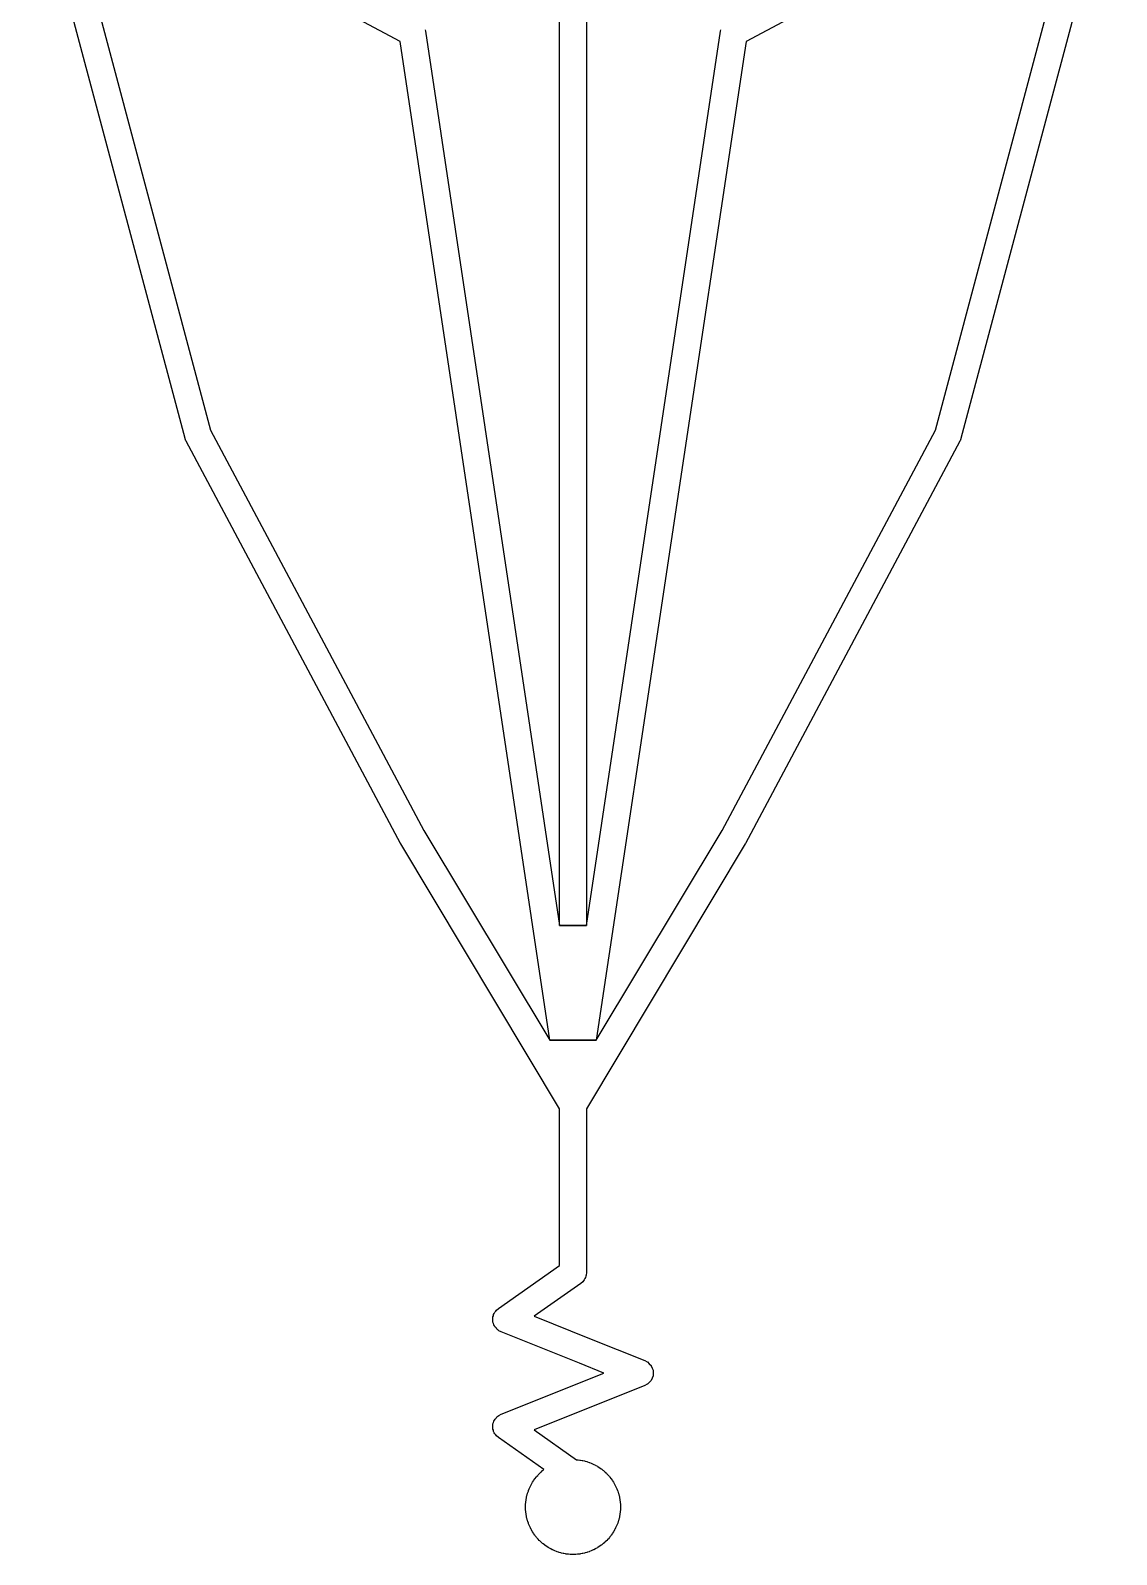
# Model space of a CAD drawing. Header units: millimetres. Extents: x 73.1 to 170.6, y -160.7 to -95.4.
# Drawn here: x 151.66 to 161.17, y -160.72 to -147.38 of the extents above; entities that cross this region are included whole.
import ezdxf

# ---------------------------------------------------------------- set-up
doc = ezdxf.new("R2010")
doc.units = ezdxf.units.MM
doc.layers.add('B.Silkscreen', color=31, linetype='CONTINUOUS', true_color=0xe8b2a7)

msp = doc.modelspace()

# ---------------------------------------------------------------- linework, layer by layer
at = {"layer": 'B.Silkscreen', "linetype": 'CONTINUOUS'}
for p, q in [((156.29359, -155.2106), (156.29359, -141.069682)), ((156.528114, -141.069682), (156.528114, -155.2106)), ((153.014198, -150.949937), (151.660608, -145.873962)), ((151.903328, -145.873962), (153.237323, -150.876458)), ((154.89646, -147.477433), (151.903328, -145.873962)), ((159.584374, -150.876458), (160.918369, -145.873962)), ((161.169309, -145.843136), (159.8075, -150.949937)), ((159.816366, -146.464325), (157.925237, -147.477433)), ((156.207169, -156.215457), (154.89646, -147.477433)), ((155.117261, -147.374937), (155.119663, -147.384458)), ((155.119663, -147.384458), (156.29359, -155.210607)), ((156.528114, -155.2106), (157.702035, -147.384458)), ((157.925237, -147.477433), (156.614533, -156.215457)), ((157.702035, -147.384458), (157.704436, -147.374937)), ((153.015138, -150.952444), (153.014198, -150.949937)), ((153.015257, -150.953659), (153.015138, -150.952444)), ((153.01891, -150.962502), (153.015257, -150.953659)), ((153.02227, -150.971461), (153.01891, -150.962502)), ((153.237323, -150.876458), (155.105768, -154.379801)), ((157.71592, -154.379817), (159.584374, -150.876458)), ((159.802789, -150.962497), (159.799428, -150.971461)), ((159.806441, -150.95366), (159.802789, -150.962497)), ((159.806559, -150.952444), (159.806441, -150.95366)), ((159.8075, -150.949937), (159.806559, -150.952444)), ((153.023011, -150.972429), (153.02227, -150.971461)), ((153.024034, -150.974905), (153.023011, -150.972429)), ((154.900231, -154.492782), (153.024034, -150.974905)), ((159.797663, -150.974905), (157.921467, -154.492782)), ((159.798684, -150.972431), (159.797663, -150.974905)), ((159.799428, -150.971461), (159.798684, -150.972431)), ((155.105768, -154.379801), (156.207169, -156.215459)), ((156.614533, -156.215457), (157.71592, -154.379817)), ((154.901879, -154.495253), (154.900231, -154.492782)), ((154.903147, -154.497931), (154.901879, -154.495253)), ((156.29359, -156.815322), (154.903147, -154.497931)), ((157.918551, -154.497931), (156.528114, -156.815322)), ((157.919819, -154.495252), (157.918551, -154.497931)), ((157.921467, -154.492782), (157.919819, -154.495252)), ((156.29359, -155.210607), (156.29359, -155.2106)), ((156.29359, -155.2106), (156.528114, -155.2106)), ((156.528114, -155.2106), (156.29359, -155.2106)), ((156.207169, -156.215459), (156.207169, -156.215457)), ((156.207169, -156.215457), (156.614533, -156.215457)), ((156.614533, -156.215457), (156.207169, -156.215457)), ((156.29359, -158.187573), (156.29359, -156.815322)), ((156.528114, -156.815322), (156.528114, -158.248626)), ((155.757292, -158.562988), (156.29359, -158.187573)), ((156.513253, -158.301939), (156.508352, -158.313773)), ((156.520135, -158.291141), (156.513253, -158.301939)), ((156.521922, -158.281011), (156.520135, -158.291141)), ((156.525861, -158.271503), (156.521922, -158.281011)), ((156.528114, -158.248626), (156.525861, -158.271503)), ((156.478098, -158.34469), (156.069474, -158.63073)), ((156.495547, -158.329725), (156.478098, -158.34469)), ((156.501075, -158.321049), (156.495547, -158.329725)), ((156.508352, -158.313773), (156.501075, -158.321049)), ((155.739843, -158.577953), (155.757292, -158.562988)), ((155.707304, -158.661595), (155.709405, -158.649683)), ((155.709682, -158.672332), (155.707304, -158.661595)), ((155.709258, -158.63758), (155.713344, -158.627363)), ((155.709405, -158.649683), (155.709258, -158.63758)), ((155.709817, -158.683329), (155.709682, -158.672332)), ((155.714582, -158.694447), (155.709817, -158.683329)), ((155.713344, -158.627363), (155.715255, -158.616537)), ((155.7172, -158.706265), (155.714582, -158.694447)), ((155.715255, -158.616537), (155.721755, -158.606335)), ((155.721755, -158.606335), (155.726251, -158.595098)), ((155.726251, -158.595098), (155.733934, -158.587224)), ((155.733934, -158.587224), (155.739843, -158.577953)), ((156.069474, -158.63073), (156.555483, -158.825131)), ((155.723508, -158.715276), (155.7172, -158.706265)), ((155.72784, -158.725384), (155.723508, -158.715276)), ((155.736501, -158.733836), (155.72784, -158.725384)), ((155.743439, -158.743747), (155.736501, -158.733836)), ((155.75271, -158.749655), (155.743439, -158.743747)), ((155.760584, -158.757339), (155.75271, -158.749655)), ((155.780988, -158.767927), (155.760584, -158.757339)), ((156.468387, -159.042883), (155.780988, -158.767927)), ((156.555483, -158.825131), (156.555487, -158.825133)), ((156.555487, -158.825133), (157.04071, -159.019221)), ((156.681422, -159.128096), (156.468387, -159.042883)), ((157.04071, -159.019221), (157.061114, -159.029809)), ((157.061114, -159.029809), (157.062155, -159.030825)), ((157.062155, -159.030825), (157.063492, -159.031398)), ((157.063492, -159.031398), (157.078489, -159.046766)), ((157.078489, -159.046766), (157.093858, -159.061764)), ((157.093858, -159.061764), (157.09443, -159.0631)), ((157.09443, -159.0631), (157.095447, -159.064142)), ((157.095447, -159.064142), (157.103426, -159.084088)), ((157.103426, -159.084088), (157.111882, -159.103819)), ((155.780988, -159.488273), (156.681422, -159.128096)), ((157.061115, -159.226383), (157.040711, -159.236971)), ((157.062156, -159.225366), (157.061115, -159.226383)), ((157.063492, -159.224794), (157.062156, -159.225366)), ((157.078491, -159.209424), (157.063492, -159.224794)), ((157.093858, -159.194427), (157.078491, -159.209424)), ((157.09443, -159.193091), (157.093858, -159.194427)), ((157.095447, -159.19205), (157.09443, -159.193091)), ((157.103426, -159.172102), (157.095447, -159.19205)), ((157.111882, -159.152373), (157.103426, -159.172102)), ((157.111882, -159.103819), (157.111899, -159.105272)), ((157.111899, -159.150918), (157.111882, -159.152373)), ((157.111899, -159.105272), (157.11244, -159.106623)), ((157.11244, -159.149568), (157.111899, -159.150918)), ((157.11244, -159.106623), (157.112178, -159.128095)), ((157.112178, -159.128095), (157.11244, -159.149568)), ((157.040711, -159.236971), (156.069476, -159.625467)), ((155.752713, -159.506542), (155.760584, -159.498861)), ((155.760584, -159.498861), (155.780988, -159.488273)), ((155.707304, -159.594606), (155.709682, -159.583871)), ((155.709406, -159.606519), (155.707304, -159.594606)), ((155.709259, -159.618621), (155.709406, -159.606519)), ((155.713343, -159.628833), (155.709259, -159.618621)), ((155.709682, -159.583871), (155.709816, -159.572871)), ((155.709816, -159.572871), (155.714583, -159.561747)), ((155.715255, -159.639664), (155.713343, -159.628833)), ((155.714583, -159.561747), (155.7172, -159.549937)), ((155.7172, -159.549937), (155.723507, -159.540926)), ((155.723507, -159.540926), (155.72784, -159.530817)), ((155.72784, -159.530817), (155.736498, -159.522366)), ((155.736498, -159.522366), (155.743438, -159.512453)), ((155.743438, -159.512453), (155.752713, -159.506542)), ((156.069476, -159.625467), (156.44251, -159.886589)), ((155.721757, -159.649867), (155.715255, -159.639664)), ((155.726251, -159.661102), (155.721757, -159.649867)), ((155.733932, -159.668972), (155.726251, -159.661102)), ((155.739843, -159.678248), (155.733932, -159.668972)), ((155.757293, -159.693213), (155.739843, -159.678248)), ((156.156292, -159.97251), (155.757293, -159.693213)), ((156.44251, -159.886589), (156.450093, -159.887166)), ((156.450093, -159.887166), (156.456226, -159.887788)), ((156.456226, -159.887788), (156.470902, -159.889652)), ((156.470902, -159.889652), (156.477012, -159.890586)), ((156.477012, -159.890586), (156.491439, -159.893165)), ((156.491439, -159.893165), (156.497459, -159.894398)), ((156.497459, -159.894398), (156.511649, -159.897678)), ((156.511649, -159.897678), (156.51746, -159.899172)), ((156.51746, -159.899172), (156.531369, -159.903115)), ((156.531369, -159.903115), (156.537249, -159.904943)), ((156.088514, -160.038689), (156.092238, -160.034178)), ((156.092238, -160.034178), (156.10146, -160.023537)), ((156.10146, -160.023537), (156.105348, -160.019259)), ((156.105348, -160.019259), (156.115052, -160.009077)), ((156.115052, -160.009077), (156.119225, -160.004905)), ((156.119225, -160.004905), (156.129409, -159.995203)), ((156.129409, -159.995203), (156.133686, -159.991317)), ((156.133686, -159.991317), (156.144324, -159.982101)), ((156.144324, -159.982101), (156.148779, -159.978422)), ((156.148779, -159.978422), (156.156292, -159.97251)), ((156.537249, -159.904943), (156.55087, -159.909557)), ((156.55087, -159.909557), (156.556463, -159.911605)), ((156.556463, -159.911605), (156.56978, -159.916852)), ((156.56978, -159.916852), (156.575335, -159.919201)), ((156.575335, -159.919201), (156.588321, -159.925073)), ((156.588321, -159.925073), (156.59369, -159.92766)), ((156.59369, -159.92766), (156.606322, -159.934131)), ((156.606322, -159.934131), (156.611513, -159.93695)), ((156.611513, -159.93695), (156.623794, -159.94401)), ((156.623794, -159.94401), (156.628849, -159.947081)), ((156.628849, -159.947081), (156.640742, -159.954706)), ((156.640742, -159.954706), (156.645568, -159.957966)), ((156.645568, -159.957966), (156.657065, -159.966135)), ((156.657065, -159.966135), (156.66185, -159.969713)), ((156.66185, -159.969713), (156.672919, -159.978422)), ((156.672919, -159.978422), (156.677374, -159.982101)), ((156.677374, -159.982101), (156.688012, -159.991317)), ((156.688012, -159.991317), (156.692289, -159.995203)), ((156.692289, -159.995203), (156.702473, -160.004905)), ((156.702473, -160.004905), (156.706646, -160.009077)), ((156.706646, -160.009077), (156.71635, -160.019259)), ((156.71635, -160.019259), (156.720238, -160.023537)), ((156.720238, -160.023537), (156.72946, -160.034178)), ((156.72946, -160.034178), (156.733184, -160.038689)), ((156.015061, -160.174363), (156.019668, -160.160744)), ((156.019668, -160.160744), (156.021762, -160.155028)), ((156.021762, -160.155028), (156.027016, -160.141719)), ((156.027016, -160.141719), (156.029297, -160.136323)), ((156.029297, -160.136323), (156.035159, -160.123333)), ((156.035159, -160.123333), (156.037801, -160.117847)), ((156.037801, -160.117847), (156.04428, -160.105209)), ((156.04428, -160.105209), (156.047042, -160.100121)), ((156.047042, -160.100121), (156.054093, -160.087837)), ((156.054093, -160.087837), (156.057232, -160.082669)), ((156.057232, -160.082669), (156.064859, -160.070784)), ((156.064859, -160.070784), (156.068108, -160.065976)), ((156.068108, -160.065976), (156.076282, -160.054478)), ((156.076282, -160.054478), (156.079813, -160.049757)), ((156.079813, -160.049757), (156.088514, -160.038689)), ((156.733184, -160.038689), (156.741885, -160.049757)), ((156.741885, -160.049757), (156.745416, -160.054478)), ((156.745416, -160.054478), (156.75359, -160.065976)), ((156.75359, -160.065976), (156.756839, -160.070784)), ((156.756839, -160.070784), (156.764466, -160.082669)), ((156.764466, -160.082669), (156.767605, -160.087837)), ((156.767605, -160.087837), (156.774656, -160.100121)), ((156.774656, -160.100121), (156.777418, -160.105209)), ((156.777418, -160.105209), (156.783897, -160.117847)), ((156.783897, -160.117847), (156.786539, -160.123333)), ((156.786539, -160.123333), (156.792401, -160.136323)), ((156.792401, -160.136323), (156.794682, -160.141719)), ((156.794682, -160.141719), (156.799936, -160.155028)), ((156.799936, -160.155028), (156.80203, -160.160744)), ((156.80203, -160.160744), (156.806637, -160.174363)), ((155.995469, -160.297621), (155.995851, -160.282541)), ((155.995469, -160.303812), (155.995469, -160.297621)), ((155.995851, -160.282541), (155.996165, -160.276353)), ((155.996165, -160.276353), (155.997299, -160.261463)), ((155.997299, -160.261463), (155.997917, -160.255371)), ((155.997917, -160.255371), (155.999777, -160.240699)), ((155.999777, -160.240699), (156.000714, -160.234559)), ((156.000714, -160.234559), (156.003295, -160.220122)), ((156.003295, -160.220122), (156.004516, -160.214156)), ((156.004516, -160.214156), (156.007788, -160.199972)), ((156.007788, -160.199972), (156.009318, -160.194023)), ((156.009318, -160.194023), (156.013273, -160.18011)), ((156.013273, -160.18011), (156.015061, -160.174363)), ((156.806637, -160.174363), (156.808425, -160.18011)), ((156.808425, -160.18011), (156.81238, -160.194023)), ((156.81238, -160.194023), (156.81391, -160.199972)), ((156.81391, -160.199972), (156.817182, -160.214156)), ((156.817182, -160.214156), (156.818403, -160.220122)), ((156.818403, -160.220122), (156.820984, -160.234559)), ((156.820984, -160.234559), (156.821921, -160.240699)), ((156.821921, -160.240699), (156.823781, -160.255371)), ((156.823781, -160.255371), (156.824399, -160.261463)), ((156.824399, -160.261463), (156.825533, -160.276353)), ((156.825533, -160.276353), (156.825847, -160.282541)), ((156.825847, -160.282541), (156.826229, -160.297621)), ((156.826229, -160.297621), (156.826229, -160.303812)), ((155.995851, -160.318897), (155.995469, -160.303812)), ((155.996165, -160.325085), (155.995851, -160.318897)), ((155.997299, -160.339978), (155.996165, -160.325085)), ((155.997917, -160.346075), (155.997299, -160.339978)), ((155.999777, -160.360743), (155.997917, -160.346075)), ((156.000712, -160.366866), (155.999777, -160.360743)), ((156.003293, -160.381312), (156.000712, -160.366866)), ((156.004517, -160.387296), (156.003293, -160.381312)), ((156.007789, -160.401477), (156.004517, -160.387296)), ((156.009328, -160.407456), (156.007789, -160.401477)), ((156.013283, -160.421353), (156.009328, -160.407456)), ((156.015056, -160.427049), (156.013283, -160.421353)), ((156.019663, -160.440674), (156.015056, -160.427049)), ((156.806642, -160.427049), (156.802035, -160.440674)), ((156.808415, -160.421353), (156.806642, -160.427049)), ((156.81237, -160.407456), (156.808415, -160.421353)), ((156.813909, -160.401477), (156.81237, -160.407456)), ((156.817181, -160.387296), (156.813909, -160.401477)), ((156.818405, -160.381312), (156.817181, -160.387296)), ((156.820986, -160.366866), (156.818405, -160.381312)), ((156.821921, -160.360743), (156.820986, -160.366866)), ((156.823781, -160.346075), (156.821921, -160.360743)), ((156.824399, -160.339978), (156.823781, -160.346075)), ((156.825533, -160.325085), (156.824399, -160.339978)), ((156.825847, -160.318897), (156.825533, -160.325085)), ((156.826229, -160.303812), (156.825847, -160.318897)), ((156.021748, -160.446371), (156.019663, -160.440674)), ((156.027002, -160.459692), (156.021748, -160.446371)), ((156.02931, -160.465152), (156.027002, -160.459692)), ((156.035172, -160.478133), (156.02931, -160.465152)), ((156.037778, -160.483545), (156.035172, -160.478133)), ((156.044257, -160.496196), (156.037778, -160.483545)), ((156.047077, -160.501389), (156.044257, -160.496196)), ((156.054128, -160.513657), (156.047077, -160.501389)), ((156.05722, -160.518746), (156.054128, -160.513657)), ((156.064847, -160.530636), (156.05722, -160.518746)), ((156.0681, -160.535451), (156.064847, -160.530636)), ((156.076274, -160.546952), (156.0681, -160.535451)), ((156.079833, -160.551711), (156.076274, -160.546952)), ((156.088534, -160.562773), (156.079833, -160.551711)), ((156.092238, -160.567258), (156.088534, -160.562773)), ((156.10146, -160.577899), (156.092238, -160.567258)), ((156.72946, -160.567258), (156.720238, -160.577899)), ((156.733164, -160.562773), (156.72946, -160.567258)), ((156.741865, -160.551711), (156.733164, -160.562773)), ((156.745424, -160.546952), (156.741865, -160.551711)), ((156.753598, -160.535451), (156.745424, -160.546952)), ((156.756851, -160.530636), (156.753598, -160.535451)), ((156.764478, -160.518746), (156.756851, -160.530636)), ((156.76757, -160.513657), (156.764478, -160.518746)), ((156.774621, -160.501389), (156.76757, -160.513657)), ((156.777441, -160.496196), (156.774621, -160.501389)), ((156.78392, -160.483545), (156.777441, -160.496196)), ((156.786526, -160.478133), (156.78392, -160.483545)), ((156.792388, -160.465152), (156.786526, -160.478133)), ((156.794696, -160.459692), (156.792388, -160.465152)), ((156.79995, -160.446371), (156.794696, -160.459692)), ((156.802035, -160.440674), (156.79995, -160.446371)), ((156.105336, -160.582164), (156.10146, -160.577899)), ((156.11504, -160.592349), (156.105336, -160.582164)), ((156.119216, -160.596525), (156.11504, -160.592349)), ((156.1294, -160.606229), (156.119216, -160.596525)), ((156.133686, -160.610124), (156.1294, -160.606229)), ((156.144324, -160.61934), (156.133686, -160.610124)), ((156.148838, -160.623065), (156.144324, -160.61934)), ((156.159907, -160.631763), (156.148838, -160.623065)), ((156.164598, -160.635271), (156.159907, -160.631763)), ((156.176095, -160.643446), (156.164598, -160.635271)), ((156.180987, -160.646749), (156.176095, -160.643446)), ((156.19288, -160.654369), (156.180987, -160.646749)), ((156.1978, -160.657361), (156.19288, -160.654369)), ((156.210074, -160.664433), (156.1978, -160.657361)), ((156.215394, -160.667325), (156.210074, -160.664433)), ((156.228033, -160.673796), (156.215394, -160.667325)), ((156.23342, -160.67639), (156.228033, -160.673796)), ((156.246406, -160.682256), (156.23342, -160.67639)), ((156.251889, -160.684573), (156.246406, -160.682256)), ((156.265206, -160.689824), (156.251889, -160.684573)), ((156.270882, -160.691902), (156.265206, -160.689824)), ((156.284503, -160.696509), (156.270882, -160.691902)), ((156.290251, -160.698297), (156.284503, -160.696509)), ((156.30416, -160.70225), (156.290251, -160.698297)), ((156.310097, -160.703777), (156.30416, -160.70225)), ((156.517538, -160.70225), (156.511601, -160.703777)), ((156.531447, -160.698297), (156.517538, -160.70225)), ((156.537195, -160.696509), (156.531447, -160.698297)), ((156.550816, -160.691902), (156.537195, -160.696509)), ((156.556492, -160.689824), (156.550816, -160.691902)), ((156.569809, -160.684573), (156.556492, -160.689824)), ((156.575292, -160.682256), (156.569809, -160.684573)), ((156.588278, -160.67639), (156.575292, -160.682256)), ((156.59369, -160.673783), (156.588278, -160.67639)), ((156.606322, -160.667312), (156.59369, -160.673783)), ((156.611591, -160.664448), (156.606322, -160.667312)), ((156.623872, -160.657376), (156.611591, -160.664448)), ((156.628818, -160.654369), (156.623872, -160.657376)), ((156.640711, -160.646749), (156.628818, -160.654369)), ((156.645603, -160.643446), (156.640711, -160.646749)), ((156.6571, -160.635271), (156.645603, -160.643446)), ((156.661791, -160.631763), (156.6571, -160.635271)), ((156.67286, -160.623065), (156.661791, -160.631763)), ((156.677374, -160.61934), (156.67286, -160.623065)), ((156.688012, -160.610124), (156.677374, -160.61934)), ((156.692298, -160.606229), (156.688012, -160.610124)), ((156.702482, -160.596525), (156.692298, -160.606229)), ((156.706658, -160.592349), (156.702482, -160.596525)), ((156.716362, -160.582164), (156.706658, -160.592349)), ((156.720238, -160.577899), (156.716362, -160.582164)), ((156.324287, -160.707051), (156.310097, -160.703777)), ((156.330267, -160.708275), (156.324287, -160.707051)), ((156.344694, -160.710853), (156.330267, -160.708275)), ((156.350764, -160.71178), (156.344694, -160.710853)), ((156.36544, -160.713648), (156.350764, -160.71178)), ((156.37163, -160.714277), (156.36544, -160.713648)), ((156.386514, -160.715406), (156.37163, -160.714277)), ((156.392675, -160.715717), (156.386514, -160.715406)), ((156.407766, -160.716098), (156.392675, -160.715717)), ((156.413939, -160.716098), (156.407766, -160.716098)), ((156.429024, -160.715717), (156.413939, -160.716098)), ((156.435184, -160.715406), (156.429024, -160.715717)), ((156.450068, -160.714277), (156.435184, -160.715406)), ((156.456258, -160.713648), (156.450068, -160.714277)), ((156.470934, -160.71178), (156.456258, -160.713648)), ((156.477004, -160.710853), (156.470934, -160.71178)), ((156.491431, -160.708275), (156.477004, -160.710853)), ((156.497411, -160.707051), (156.491431, -160.708275)), ((156.511601, -160.703777), (156.497411, -160.707051))]:
    msp.add_line(p, q, dxfattribs=at)

doc.saveas('drawing.dxf')
